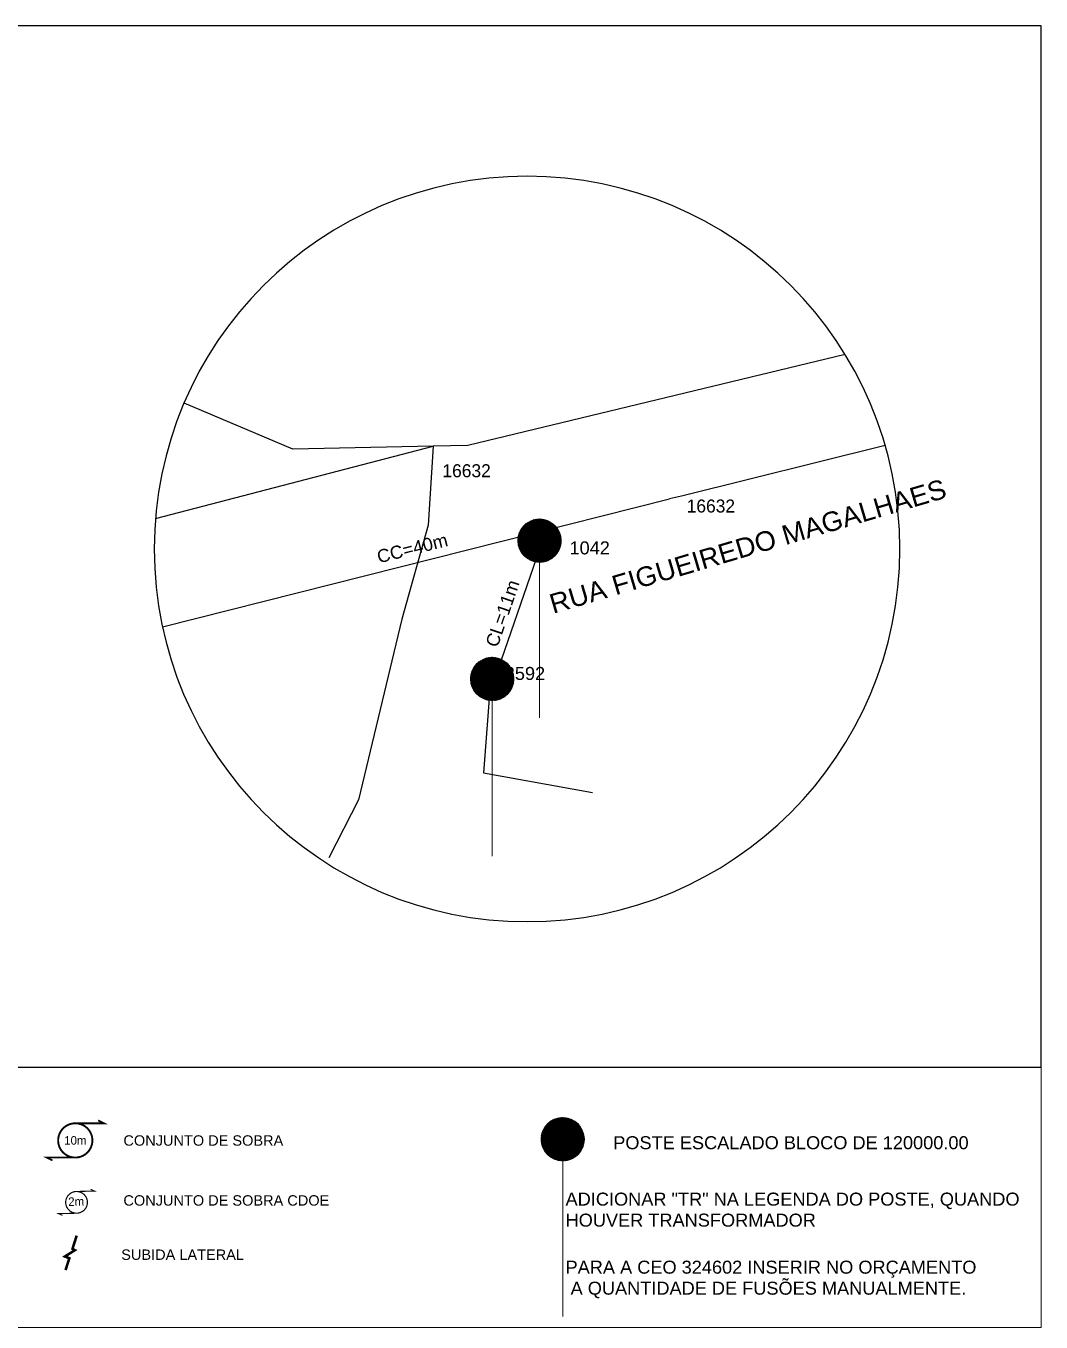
# Model space of a CAD drawing. Extents: x 31872 to 38961, y -9752 to -1519.
# Drawn here: x 34305 to 35085, y -5782 to -4785 of the extents above; entities that cross this region are included whole.
import ezdxf

# ---------------------------------------------------------------- set-up
doc = ezdxf.new("R2010")
doc.units = ezdxf.units.DM
doc.header["$MEASUREMENT"] = 0
for name, color, linetype in [('10.1-Caixas Subterrâneas', 5, 'Continuous'), ('10.3-Nome das Ruas', 252, 'Continuous'), ('10.5-Traçado Subterraneo', 40, 'Continuous'), ('10.6-Traçado Aéreo', 1, 'Continuous'), ('Folga', 1, 'Continuous'), ('locais legendas', 7, 'Continuous'), ('Subida Lateral', 5, 'Continuous')]:
    doc.layers.add(name, color=color, linetype=linetype)
doc.layers.add('10.4-Postes', color=1, linetype='Continuous', lineweight=0)
doc.styles.add('ARIAL', font='arial.ttf')

# ---------------------------------------------------------------- blocks, each defined once
blk = doc.blocks.new('*X22')
at = {"color": 0}
for p, q in [((-0.6799970000000001, 0.4160180000000003), (-0.018018, 1.077996999999998)), ((-0.6798090000000001, 0.4338840000000002), (-0.035884, 1.077809)), ((-0.679715, 0.398622), (-0.0006219999999999999, 1.077714999999999)), ((-0.6791100000000001, 0.452261), (-0.054261, 1.07711)), ((-0.6789990000000004, 0.381661), (0.016339, 1.076999)), ((-0.6778770000000001, 0.365105), (0.032895, 1.075876999999999)), ((-0.6778529999999999, 0.4711960000000003), (-0.073196, 1.075852999999999)), ((-0.676376, 0.348929), (0.049071, 1.074375999999999)), ((-0.675978, 0.490748), (-0.092748, 1.073978)), ((-0.6745180000000001, 0.333109), (0.06489099999999999, 1.072518)), ((-0.6734170000000002, 0.510987), (-0.112987, 1.071417)), ((-0.672323, 0.317627), (0.080373, 1.070322999999999)), ((-0.67008, 0.5320020000000003), (-0.134002, 1.068079999999999)), ((-0.669809, 0.302463), (0.095537, 1.067809)), ((-0.666991, 0.287604), (0.110396, 1.064991)), ((-0.665856, 0.5539029999999999), (-0.155903, 1.063855999999999)), ((-0.6638830000000004, 0.273034), (0.124966, 1.061882999999999)), ((-0.660603, 0.5768340000000001), (-0.178834, 1.058602999999999)), ((-0.660497, 0.258742), (0.139258, 1.058497)), ((-0.656846, 0.244715), (0.153285, 1.054845999999999)), ((-0.654125, 0.6009890000000003), (-0.202989, 1.052124999999999)), ((-0.652938, 0.230945), (0.167055, 1.050937999999999)), ((-0.648783, 0.217422), (0.180578, 1.046783)), ((-0.6461560000000001, 0.6266370000000001), (-0.228637, 1.044155999999998)), ((-0.6443900000000001, 0.204138), (0.193862, 1.042389999999999)), ((-0.639766, 0.191085), (0.206915, 1.037765999999999)), ((-0.6362979999999999, 0.654172), (-0.2561719999999999, 1.034297999999999)), ((-0.634917, 0.178256), (0.219744, 1.032917)), ((-0.6298500000000004, 0.165645), (0.232355, 1.027849999999999)), ((-0.624571, 0.153247), (0.244753, 1.022570999999999)), ((-0.623925, 0.6842220000000001), (-0.286222, 1.021924999999999)), ((-0.619084, 0.141056), (0.256944, 1.017084)), ((-0.6133950000000002, 0.129067), (0.268933, 1.011395)), ((-0.6079319999999999, 0.7178930000000002), (-0.319893, 1.005932)), ((-0.607508, 0.117277), (0.280723, 1.005508)), ((-0.6014260000000001, 0.10568), (0.2923199999999999, 0.999426)), ((-0.595154, 0.094275), (0.303725, 0.993154)), ((-0.588694, 0.083057), (0.314943, 0.986694)), ((-0.5859600000000001, 0.7575430000000001), (-0.359543, 0.9839600000000001)), ((-0.58205, 0.072024), (0.325976, 0.98005)), ((-0.575224, 0.061172), (0.336828, 0.973224)), ((-0.5682189999999999, 0.0505), (0.3475, 0.966219)), ((-0.561036, 0.040005), (0.357995, 0.9590360000000001)), ((-0.5536780000000002, 0.029685), (0.368315, 0.951678)), ((-0.5503970000000002, 0.8107829999999999), (-0.4127830000000002, 0.948397)), ((-0.5461460000000004, 0.01954), (0.37846, 0.944146)), ((-0.538442, 0.009566), (0.388434, 0.936442)), ((-0.530567, -0.000236), (0.398236, 0.928567)), ((-0.5225220000000002, -0.009869), (0.407869, 0.9205219999999998)), ((-0.514308, -0.019333), (0.417333, 0.912308)), ((-0.505925, -0.028628), (0.426628, 0.903925)), ((-0.497375, -0.037756), (0.4357560000000002, 0.8953749999999999)), ((-0.488657, -0.046715), (0.444715, 0.8866569999999999)), ((-0.479772, -0.055508), (0.453508, 0.8777719999999998)), ((-0.4707189999999999, -0.06413300000000001), (0.4621330000000003, 0.8687190000000001)), ((-0.461499, -0.07259), (0.47059, 0.8594989999999999)), ((-0.4521100000000002, -0.08087899999999999), (0.478879, 0.85011)), ((-0.4425530000000001, -0.08900000000000001), (0.487, 0.8405530000000001)), ((-0.4328260000000001, -0.096951), (0.494951, 0.8308260000000001)), ((-0.422929, -0.104731), (0.502731, 0.8209290000000001)), ((-0.4128600000000004, -0.11234), (0.5103400000000003, 0.81086)), ((-0.402619, -0.119776), (0.5177760000000001, 0.800619)), ((-0.392202, -0.127037), (0.5250370000000001, 0.7902020000000001)), ((-0.381609, -0.134122), (0.5321220000000002, 0.779609)), ((-0.370838, -0.141028), (0.539028, 0.7688380000000004)), ((-0.359886, -0.147754), (0.545754, 0.757886)), ((-0.348751, -0.154296), (0.5522960000000002, 0.746751)), ((-0.337429, -0.160652), (0.5586520000000001, 0.735429)), ((-0.325919, -0.16682), (0.56482, 0.723919)), ((-0.314215, -0.172794), (0.5707939999999999, 0.7122149999999999)), ((-0.302316, -0.178572), (0.576572, 0.700316)), ((-0.290215, -0.184149), (0.5821490000000002, 0.6882149999999999)), ((-0.27791, -0.189522), (0.587522, 0.67591)), ((-0.265395, -0.194684), (0.5926840000000002, 0.663395)), ((-0.252664, -0.199631), (0.597631, 0.650664)), ((-0.239711, -0.204356), (0.602356, 0.6377109999999999)), ((-0.226531, -0.208853), (0.606853, 0.6245310000000001)), ((-0.213115, -0.213115), (0.611115, 0.611115)), ((-0.199456, -0.217134), (0.6151340000000002, 0.5974560000000002)), ((-0.185546, -0.220901), (0.6189010000000001, 0.5835460000000002)), ((-0.171373, -0.224406), (0.622406, 0.5693729999999999)), ((-0.156929, -0.22764), (0.62564, 0.554929)), ((-0.1422, -0.230589), (0.6285890000000001, 0.5402000000000001)), ((-0.127174, -0.23324), (0.6312399999999999, 0.525174)), ((-0.111836, -0.23558), (0.6335800000000003, 0.509836)), ((-0.096169, -0.23759), (0.63559, 0.494169)), ((-0.080154, -0.239253), (0.637253, 0.4781540000000001)), ((-0.06377000000000001, -0.240547), (0.638547, 0.46177)), ((-0.046993, -0.241448), (0.6394479999999999, 0.4449930000000001)), ((-0.029795, -0.241927), (0.6399270000000002, 0.427795)), ((-0.012144, -0.241953), (0.6399530000000003, 0.410144)), ((0.006, -0.241488), (0.6394880000000001, 0.392)), ((0.024679, -0.240486), (0.638486, 0.373321)), ((0.043948, -0.2388949999999999), (0.636895, 0.354052)), ((0.063871, -0.236649), (0.6346490000000001, 0.334129)), ((0.08452799999999999, -0.23367), (0.63167, 0.313472)), ((0.106018, -0.229858), (0.627858, 0.291982)), ((0.12847, -0.225084), (0.623084, 0.26953)), ((0.152051, -0.21918), (0.6171800000000001, 0.245949)), ((0.176993, -0.211916), (0.6099160000000003, 0.221007)), ((0.203627, -0.20296), (0.60096, 0.194373)), ((0.232456, -0.191808), (0.5898080000000001, 0.165544)), ((0.264325, -0.177617), (0.575617, 0.133675)), ((0.300865, -0.158754), (0.556754, 0.097135)), ((0.346227, -0.13107), (0.5290699999999999, 0.051773)), ((0.43272, -0.062254), (0.4602540000000002, -0.03472))]:
    blk.add_line(p, q, dxfattribs=at)
blk = doc.blocks.new('POLE_POLE')
at = {"color": 0}
blk.add_line((-2e-07, -2.39e-06), (-2e-07, -4.983e-05), dxfattribs=at)
blk.add_circle((-2e-07, 4.18e-06), 6.6e-06, dxfattribs=at)
at = {"color": 0, "xscale": 1e-05, "yscale": 1e-05, "zscale": 1e-05}
blk.add_blockref('*X22', (0, 0), dxfattribs=at)
blk = doc.blocks.new('A$C07E14978')
at = {"layer": 'Folga', "color": 1, "const_width": 0.137199271225836}
for points in [[(2.225866192835042, 2.915102148695524), (4.421054557780394, 2.915102148695524), (3.982016892986962, 3.134621022536095)], [(2.225866192835042, 0.2808759950908382), (0.03067787026486712, 0.2808759950908382), (0.4697155345926376, 0.06135712031894514)]]:
    blk.add_lwpolyline(points, dxfattribs=at)
at = {"layer": 'Folga', "color": 1, "const_width": 0.146345889307559}
blk.add_lwpolyline([(2.225912590394387, 2.915102148695524, 1.000012459711875), (2.225866192835042, 0.2808759950908382, 0.9999784210495476)], format="xyb", close=True, dxfattribs=at)
at = {"layer": 'Folga', "color": 1}
blk.add_text('10m', height=0.6585565018840127, dxfattribs=at).set_placement((1.3755404053951, 1.268711094080146))
blk = doc.blocks.new('SOBRA DE 3M')
at = {"layer": 'Folga', "color": 1, "const_width": 0.09272830007279181}
blk.add_lwpolyline([(2.288610560054973, 2.397754477286754, 1.000012459711875), (2.288581161437589, 0.7286449834238822, 0.9999784210495476)], format="xyb", close=True, dxfattribs=at)
at = {"layer": 'Folga', "color": 1, "const_width": 0.08693278131824198}
for points in [[(2.288581161437589, 2.397754477286754), (3.679505678580414, 2.397754477286754), (3.401320780344804, 2.536846952664388)], [(2.288581161437589, 0.7286449834238822), (0.897656671144702, 0.7286449834238822), (1.175841569085258, 0.5895525074561386)]]:
    blk.add_lwpolyline(points, dxfattribs=at)
at = {"layer": 'Folga', "color": 1}
blk.add_text('2m', height=0.6585565018840127, dxfattribs=at).set_placement((1.653119475161162, 1.298408240803392))

msp = doc.modelspace()

# ---------------------------------------------------------------- linework, layer by layer
msp.add_lwpolyline([(34291.47573949602, -5586.385388763522), (35085.12990346477, -5586.385388763522), (35085.12990346477, -4785.472366975521), (34291.47573949602, -4785.472366975521)])
msp.add_lwpolyline([(34689.92065834762, -4901.117972114956, 1), (34689.92065834762, -5474.382720028882, 1)], format="xyb", close=True)
at = {"color": 0, "lineweight": 0}
msp.add_lwpolyline([(34291.47573949602, -5786.613644210523), (35085.12990346477, -5786.613644210523), (35085.12990346477, -5586.385388763522)], dxfattribs=at)
at = {"layer": '10.5-Traçado Subterraneo', "linetype": 'Continuous'}
for points in [[(34934.45612416668, -5038.215989636158), (34644.29582269462, -5108.172210639244), (34617.69223692776, -5108.676323460316)], [(34617.69223692776, -5108.676323460316), (34509.73280270417, -5111.045723834907), (34426.13899869211, -5075.601543931191)], [(34404.24430139778, -5164.359388852393), (34617.69223692776, -5108.676323460316)], [(34617.69223692776, -5108.676323460316), (34613.865585698, -5169.461676830327), (34593.54699369236, -5241.846659833466), (34560.30409286795, -5380.684655865555), (34537.5370671269, -5425.40213268054)], [(34965.28098844523, -5108.158848991518), (34808.74906319841, -5147.214959727501), (34799.40092391051, -5149.303703380649)], [(34409.61604861957, -5247.645617721503), (34799.4011537062, -5149.30378583995)], [(34661.2493085891, -5296.126229723816), (34656.40764070507, -5359.948471801256), (34740.29515369512, -5375.171785818314)]]:
    msp.add_lwpolyline(points, dxfattribs=at)
at = {"layer": '10.6-Traçado Aéreo'}
msp.add_lwpolyline([(34663.07989649191, -5293.872345087951), (34699.79217510852, -5187.750346081232)], dxfattribs=at)
at = {"layer": 'Subida Lateral', "color": 5, "const_width": 1.999999999999999}
msp.add_lwpolyline([(34335.02975287214, -5742.363525366311), (34337.92760158372, -5733.292394651001), (34334.53402358638, -5731.91727157486), (34342.21489673895, -5727.089674396341), (34340.3694143083, -5725.99566189376), (34343.58168102168, -5715.900493951415)], dxfattribs=at)

# ---------------------------------------------------------------- block references
at = {"layer": '10.4-Postes', "color": 1, "xscale": 2525252.500000001, "yscale": 2525252.500000001, "zscale": 2525252.500000001}
for p in [(34699.99217510755, -5191.930346077209), (34663.59956102162, -5298.311974180763), (34717.78489945871, -5652.299099972372)]:
    msp.add_blockref('POLE_POLE', p, dxfattribs=at)
at = {"layer": 'Folga', "xscale": 10, "yscale": 10, "zscale": 10}
msp.add_blockref('A$C07E14978', (34320.24146501157, -5658.643177652632), dxfattribs=at)
at = {"layer": 'Folga', "lineweight": -2, "xscale": 10, "yscale": 10, "zscale": 10, "rotation": 1.478918981688758}
msp.add_blockref('SOBRA DE 3M', (34321.00083136065, -5706.504005731916), dxfattribs=at)

# ---------------------------------------------------------------- texts
at = {"color": 7, "char_height": 10, "attachment_point": 5, "style": 'ARIAL'}
for s, insert, rotation in [('\\A1;CC=40m', (34601.68426156342, -5187.291847390955), 14.159858874418942), ('\\A1;CL=11m', (34671.07264417289, -5237.341218737786), 71.11444338654903)]:
    msp.add_mtext(s, dxfattribs=dict(at, insert=insert, rotation=rotation))
at = {"layer": '10.1-Caixas Subterrâneas'}
for p in [(34624.81050188253, -5132.5877756047), (34812.63179898328, -5159.710928441858)]:
    msp.add_text('16632', height=10, dxfattribs=at).set_placement(p)
at = {"layer": '10.3-Nome das Ruas', "color": 7, "style": 'ARIAL'}
msp.add_text('RUA FIGUEIREDO MAGALHAES', height=15.00000000000001, rotation=16.45225159878416, dxfattribs=at).set_placement((34709.89882006375, -5237.659111039614))
at = {"layer": '10.4-Postes', "color": 1, "style": 'ARIAL'}
for s, p in [('1042', (34722.51517509874, -5191.930346077209)), ('3592', (34672.74352197484, -5288.505455756461)), ('POSTE ESCALADO BLOCO DE 120000.00', (34756.14146793909, -5649.412274563586))]:
    msp.add_text(s, height=10, dxfattribs=at).set_placement(p)
at = {"layer": 'Folga', "style": 'ARIAL'}
for s, p in [('CONJUNTO DE SOBRA', (34379.51424704115, -5646.71423870874)), ('CONJUNTO DE SOBRA CDOE', (34379.51424704115, -5692.806316891586))]:
    msp.add_text(s, height=8, dxfattribs=at).set_placement(p)
at = {"layer": 'locais legendas', "color": 10, "style": 'ARIAL'}
for s, p in [('ADICIONAR "TR" NA LEGENDA DO POSTE, QUANDO', (34719.49401691971, -5692.806316891586)), ('HOUVER TRANSFORMADOR', (34719.49401691971, -5708.966764917498)), ('PARA A CEO 324602 INSERIR NO ORÇAMENTO', (34719.49401691971, -5745.14509482113)), (' A QUANTIDADE DE FUSÕES MANUALMENTE.', (34719.49401691971, -5761.30554280979))]:
    msp.add_text(s, height=10, dxfattribs=at).set_placement(p)
at = {"layer": 'Subida Lateral', "color": 5, "style": 'ARIAL'}
msp.add_text('SUBIDA LATERAL', height=8, dxfattribs=at).set_placement((34377.82367340238, -5734.533807298069))

doc.saveas('drawing.dxf')
